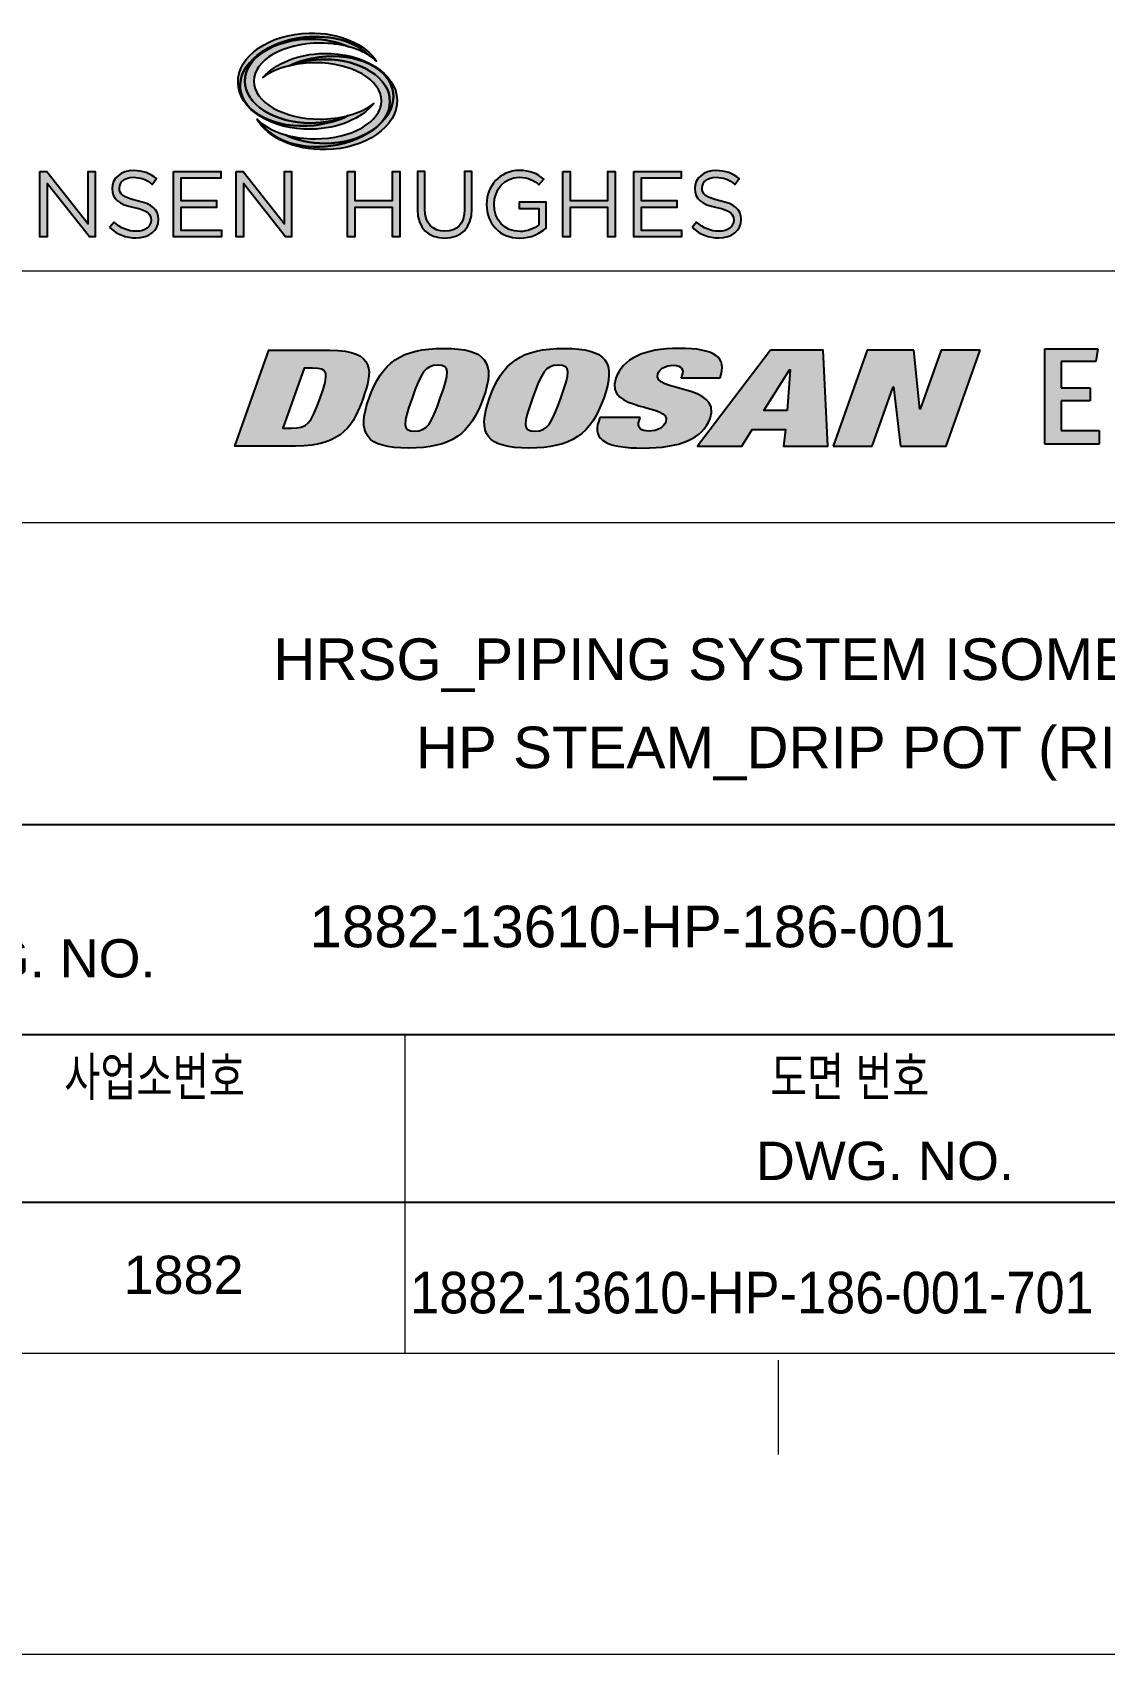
# Model space of a CAD drawing. Header units: inches. Extents: x 1009 to 1850, y 0 to 594.
# Drawn here: x 1697.1 to 1761.5, y 0 to 97.5 of the extents above; entities that cross this region are included whole.
import ezdxf

# ---------------------------------------------------------------- set-up
doc = ezdxf.new("R2010")
doc.units = ezdxf.units.IN
doc.header["$MEASUREMENT"] = 0
for name, color, linetype in [('BG 0 -1', 7, 'Continuous'), ('BG _U+B808_U+C774_U+C5B4 1', 7, 'Continuous'), ('BG F-ANNO-LOGO', 7, 'Continuous'), ('BG VPORT', 7, 'Continuous'), ('FRAME', 7, 'Continuous')]:
    doc.layers.add(name, color=color, linetype=linetype)
doc.styles.add('Arial', font='arial.ttf')

msp = doc.modelspace()

# ---------------------------------------------------------------- hatches: boundary and pattern name
at = {"layer": 'BG 0 -1', "linetype": 'ByBlock', "true_color": 0x005bac}
h = msp.add_hatch(color=154, dxfattribs=at)
edge = h.paths.add_edge_path()
edge.add_spline(control_points=[(1714.923, 78.38), (1714.923, 78.38), (1711.29, 78.38), (1711.29, 78.38), (1711.29, 78.38), (1709.248, 72.615), (1709.248, 72.615), (1709.248, 72.615), (1712.881, 72.615), (1712.881, 72.615), (1715.774, 72.615), (1716.409, 73.988), (1716.943, 75.498), (1717.478, 77.008), (1717.816, 78.38), (1714.923, 78.38)], knot_values=[0, 0, 0, 0, 1, 1, 1, 2, 2, 2, 3, 3, 3, 4, 4, 4, 5, 5, 5, 5], degree=3, periodic=0)
edge = h.paths.add_edge_path(flags=0)
edge.add_spline(control_points=[(1714.36, 75.498), (1713.808, 73.939), (1713.601, 73.697), (1712.632, 73.697), (1712.632, 73.697), (1712.134, 73.697), (1712.134, 73.697), (1712.134, 73.697), (1713.41, 77.298), (1713.41, 77.298), (1713.41, 77.298), (1713.908, 77.298), (1713.908, 77.298), (1714.876, 77.298), (1714.912, 77.056), (1714.36, 75.498)], knot_values=[0, 0, 0, 0, 1, 1, 1, 2, 2, 2, 3, 3, 3, 4, 4, 4, 5, 5, 5, 5], degree=3, periodic=0)
h = msp.add_hatch(color=154, dxfattribs=at)
edge = h.paths.add_edge_path()
edge.add_spline(control_points=[(1721.796, 78.493), (1719.239, 78.493), (1718.067, 77.653), (1717.303, 75.498), (1716.54, 73.342), (1717.117, 72.502), (1719.674, 72.502), (1722.231, 72.502), (1723.403, 73.342), (1724.166, 75.498), (1724.93, 77.653), (1724.352, 78.493), (1721.796, 78.493)], knot_values=[0, 0, 0, 0, 1, 1, 1, 2, 2, 2, 3, 3, 3, 4, 4, 4, 4], degree=3, periodic=0)
edge = h.paths.add_edge_path(flags=0)
edge.add_spline(control_points=[(1721.583, 75.498), (1721.031, 73.939), (1720.801, 73.52), (1720.034, 73.52), (1719.267, 73.52), (1719.335, 73.939), (1719.887, 75.498), (1720.439, 77.056), (1720.669, 77.476), (1721.435, 77.476), (1722.203, 77.476), (1722.135, 77.056), (1721.583, 75.498)], knot_values=[0, 0, 0, 0, 1, 1, 1, 2, 2, 2, 3, 3, 3, 4, 4, 4, 4], degree=3, periodic=0)
h = msp.add_hatch(color=154, dxfattribs=at)
edge = h.paths.add_edge_path()
edge.add_spline(control_points=[(1729.032, 78.493), (1726.475, 78.493), (1725.303, 77.653), (1724.539, 75.498), (1723.776, 73.342), (1724.353, 72.502), (1726.91, 72.502), (1729.467, 72.502), (1730.639, 73.342), (1731.402, 75.498), (1732.166, 77.653), (1731.588, 78.493), (1729.032, 78.493)], knot_values=[0, 0, 0, 0, 1, 1, 1, 2, 2, 2, 3, 3, 3, 4, 4, 4, 4], degree=3, periodic=0)
edge = h.paths.add_edge_path(flags=0)
edge.add_spline(control_points=[(1728.819, 75.498), (1728.267, 73.939), (1728.037, 73.52), (1727.27, 73.52), (1726.503, 73.52), (1726.571, 73.939), (1727.123, 75.498), (1727.675, 77.056), (1727.905, 77.476), (1728.671, 77.476), (1729.438, 77.476), (1729.37, 77.056), (1728.819, 75.498)], knot_values=[0, 0, 0, 0, 1, 1, 1, 2, 2, 2, 3, 3, 3, 4, 4, 4, 4], degree=3, periodic=0)
h = msp.add_hatch(color=154, dxfattribs=at)
edge = h.paths.add_edge_path()
edge.add_spline(control_points=[(1737.787, 74.279), (1738.533, 76.386), (1734.245, 75.829), (1734.649, 76.967), (1734.74, 77.226), (1735.071, 77.476), (1735.609, 77.476), (1736.094, 77.476), (1736.222, 77.193), (1736.102, 76.854), (1736.102, 76.854), (1736.053, 76.717), (1736.053, 76.717), (1736.053, 76.717), (1738.395, 76.717), (1738.395, 76.717), (1738.832, 77.952), (1738.095, 78.493), (1735.915, 78.493), (1733.803, 78.493), (1732.541, 77.855), (1732.129, 76.693), (1731.406, 74.65), (1735.535, 75.215), (1735.132, 74.077), (1735.02, 73.762), (1734.638, 73.52), (1734.127, 73.52), (1733.643, 73.52), (1733.369, 73.697), (1733.544, 74.19), (1733.544, 74.19), (1733.592, 74.327), (1733.592, 74.327), (1733.592, 74.327), (1731.17, 74.327), (1731.17, 74.327), (1731.17, 74.327), (1731.099, 74.125), (1731.099, 74.125), (1730.675, 72.93), (1731.681, 72.502), (1733.753, 72.502), (1735.96, 72.502), (1737.352, 73.051), (1737.787, 74.279)], knot_values=[0, 0, 0, 0, 1, 1, 1, 2, 2, 2, 3, 3, 3, 4, 4, 4, 5, 5, 5, 6, 6, 6, 7, 7, 7, 8, 8, 8, 9, 9, 9, 10, 10, 10, 11, 11, 11, 12, 12, 12, 13, 13, 13, 14, 14, 14, 15, 15, 15, 15], degree=3, periodic=0)
h = msp.add_hatch(color=154, dxfattribs=at)
h.paths.add_polyline_path([(1741.425, 78.38), (1737.042, 72.615), (1739.706, 72.615), (1740.319, 73.625), (1742.311, 73.625), (1742.209, 72.615), (1744.873, 72.615), (1744.574, 78.38)])
h.paths.add_polyline_path([(1742.415, 74.755), (1741.016, 74.755), (1742.568, 77.201), (1742.595, 77.201)], flags=0)
for points in [[(1751.665, 78.38), (1750.407, 74.828), (1750.38, 74.828), (1750.024, 78.38), (1747.225, 78.38), (1745.182, 72.615), (1747.524, 72.615), (1748.785, 76.176), (1748.812, 76.176), (1749.22, 72.615), (1751.965, 72.615), (1754.007, 78.38)], [(1757.906, 72.738), (1757.906, 78.471), (1761.088, 78.471), (1760.964, 77.692), (1758.876, 77.692), (1758.876, 76.126), (1760.624, 76.126), (1760.624, 75.339), (1758.876, 75.339), (1758.876, 73.55), (1761.171, 73.55), (1761.171, 72.738)]]:
    msp.add_hatch(color=154, dxfattribs=at).paths.add_polyline_path(points)
at = {"layer": 'BG F-ANNO-LOGO', "linetype": 'ByBlock'}
h = msp.add_hatch(color=30, dxfattribs=at)
edge = h.paths.add_edge_path()
edge.add_spline(control_points=[(1713.987, 91.891), (1711.699, 91.65), (1709.72, 92.639), (1709.565, 94.101), (1709.411, 95.562), (1711.141, 96.943), (1713.429, 97.184), (1715.067, 97.356), (1716.548, 96.898), (1717.312, 96.087), (1717.479, 95.982), (1717.629, 95.868), (1717.759, 95.747), (1717.082, 96.776), (1715.519, 97.475), (1713.715, 97.437), (1711.317, 97.385), (1709.401, 96.05), (1709.435, 94.453), (1709.469, 92.857), (1711.441, 91.604), (1713.839, 91.655), (1715.46, 91.69), (1716.861, 92.312), (1717.588, 93.205), (1717.193, 92.895), (1716.665, 92.644), (1716.052, 92.479), (1715.46, 92.181), (1714.755, 91.972), (1713.987, 91.891)], knot_values=[0, 0, 0, 0, 1, 1, 1, 2, 2, 2, 3, 3, 3, 4, 4, 4, 5, 5, 5, 6, 6, 6, 7, 7, 7, 8, 8, 8, 9, 9, 9, 10, 10, 10, 10], degree=3, periodic=0)
h = msp.add_hatch(color=30, dxfattribs=at)
edge = h.paths.add_edge_path()
edge.add_spline(control_points=[(1713.429, 97.184), (1711.141, 96.943), (1709.411, 95.562), (1709.565, 94.101), (1709.72, 92.639), (1711.699, 91.65), (1713.987, 91.891), (1714.755, 91.972), (1715.46, 92.181), (1716.052, 92.479), (1716.042, 92.477), (1716.032, 92.474), (1716.022, 92.471), (1715.388, 92.195), (1714.622, 92.033), (1713.797, 92.033), (1711.615, 92.033), (1709.847, 93.162), (1709.847, 94.554), (1709.847, 95.946), (1711.615, 97.075), (1713.797, 97.075), (1714.647, 97.075), (1715.435, 96.904), (1716.08, 96.612), (1716.549, 96.483), (1716.967, 96.304), (1717.312, 96.087), (1716.548, 96.898), (1715.067, 97.356), (1713.429, 97.184)], knot_values=[0, 0, 0, 0, 1, 1, 1, 2, 2, 2, 3, 3, 3, 4, 4, 4, 5, 5, 5, 6, 6, 6, 7, 7, 7, 8, 8, 8, 9, 9, 9, 10, 10, 10, 10], degree=3, periodic=0)
h = msp.add_hatch(color=1, dxfattribs=at)
edge = h.paths.add_edge_path()
edge.add_spline(control_points=[(1710.38, 94.549), (1710.38, 95.811), (1712.165, 96.834), (1714.365, 96.834), (1714.979, 96.834), (1715.56, 96.754), (1716.08, 96.612), (1715.435, 96.904), (1714.647, 97.075), (1713.797, 97.075), (1711.615, 97.075), (1709.847, 95.946), (1709.847, 94.554), (1709.847, 93.162), (1711.615, 92.033), (1713.797, 92.033), (1714.622, 92.033), (1715.388, 92.195), (1716.022, 92.471), (1715.518, 92.339), (1714.957, 92.265), (1714.365, 92.265), (1712.165, 92.265), (1710.38, 93.287), (1710.38, 94.549)], knot_values=[0, 0, 0, 0, 1, 1, 1, 2, 2, 2, 3, 3, 3, 4, 4, 4, 5, 5, 5, 6, 6, 6, 7, 7, 7, 8, 8, 8, 8], degree=3, periodic=0)
h = msp.add_hatch(color=30, dxfattribs=at)
edge = h.paths.add_edge_path()
edge.add_spline(control_points=[(1718.984, 93.416), (1718.95, 95.013), (1716.978, 96.265), (1714.58, 96.214), (1713.028, 96.181), (1711.678, 95.609), (1710.927, 94.777), (1711.345, 95.081), (1711.894, 95.323), (1712.526, 95.475), (1713.05, 95.722), (1713.652, 95.902), (1714.303, 95.987), (1716.568, 96.286), (1718.561, 95.335), (1718.755, 93.863), (1718.949, 92.391), (1717.27, 90.957), (1715.005, 90.659), (1713.157, 90.415), (1711.489, 91.004), (1710.833, 92.029), (1710.739, 92.104), (1710.652, 92.182), (1710.574, 92.263), (1711.198, 91.158), (1712.819, 90.392), (1714.704, 90.432), (1717.102, 90.484), (1719.018, 91.82), (1718.984, 93.416)], knot_values=[0, 0, 0, 0, 1, 1, 1, 2, 2, 2, 3, 3, 3, 4, 4, 4, 5, 5, 5, 6, 6, 6, 7, 7, 7, 8, 8, 8, 9, 9, 9, 10, 10, 10, 10], degree=3, periodic=0)
h = msp.add_hatch(color=30, dxfattribs=at)
edge = h.paths.add_edge_path()
edge.add_spline(control_points=[(1715.005, 90.659), (1717.27, 90.957), (1718.949, 92.391), (1718.755, 93.863), (1718.561, 95.335), (1716.568, 96.286), (1714.303, 95.987), (1713.652, 95.902), (1713.05, 95.722), (1712.526, 95.475), (1712.57, 95.485), (1712.615, 95.495), (1712.66, 95.505), (1713.244, 95.729), (1713.925, 95.858), (1714.652, 95.858), (1716.812, 95.858), (1718.562, 94.726), (1718.562, 93.331), (1718.562, 91.936), (1716.812, 90.805), (1714.652, 90.805), (1713.761, 90.805), (1712.939, 90.998), (1712.281, 91.323), (1711.705, 91.488), (1711.208, 91.732), (1710.833, 92.029), (1711.489, 91.004), (1713.157, 90.415), (1715.005, 90.659)], knot_values=[0, 0, 0, 0, 1, 1, 1, 2, 2, 2, 3, 3, 3, 4, 4, 4, 5, 5, 5, 6, 6, 6, 7, 7, 7, 8, 8, 8, 9, 9, 9, 10, 10, 10, 10], degree=3, periodic=0)
h = msp.add_hatch(color=1, dxfattribs=at)
edge = h.paths.add_edge_path()
edge.add_spline(control_points=[(1718.562, 93.331), (1718.562, 94.726), (1716.812, 95.858), (1714.652, 95.858), (1713.925, 95.858), (1713.244, 95.729), (1712.66, 95.505), (1713.097, 95.599), (1713.57, 95.651), (1714.064, 95.651), (1716.264, 95.651), (1718.049, 94.628), (1718.049, 93.367), (1718.049, 92.105), (1716.264, 91.082), (1714.064, 91.082), (1713.423, 91.082), (1712.818, 91.169), (1712.281, 91.323), (1712.939, 90.998), (1713.761, 90.805), (1714.652, 90.805), (1716.812, 90.805), (1718.562, 91.936), (1718.562, 93.331)], knot_values=[0, 0, 0, 0, 1, 1, 1, 2, 2, 2, 3, 3, 3, 4, 4, 4, 5, 5, 5, 6, 6, 6, 7, 7, 7, 8, 8, 8, 8], degree=3, periodic=0)
for points in [[(1697.531, 89.116), (1697.947, 89.116), (1700.424, 85.965), (1700.424, 89.116), (1700.856, 89.116), (1700.856, 85.184), (1700.502, 85.184), (1697.963, 88.408), (1697.963, 85.184), (1697.531, 85.184)], [(1705.561, 89.116), (1708.403, 89.116), (1708.403, 88.711), (1706.005, 88.711), (1706.005, 87.369), (1708.15, 87.369), (1708.15, 86.964), (1706.005, 86.964), (1706.005, 85.588), (1708.431, 85.588), (1708.431, 85.184), (1705.561, 85.184)], [(1709.323, 89.116), (1709.739, 89.116), (1712.216, 85.965), (1712.216, 89.116), (1712.648, 89.116), (1712.648, 85.184), (1712.294, 85.184), (1709.756, 88.408), (1709.756, 85.184), (1709.323, 85.184)], [(1716.005, 89.116), (1716.449, 89.116), (1716.449, 87.369), (1718.718, 87.369), (1718.718, 89.116), (1719.162, 89.116), (1719.162, 85.184), (1718.718, 85.184), (1718.718, 86.953), (1716.449, 86.953), (1716.449, 85.184), (1716.005, 85.184)], [(1728.938, 89.116), (1729.381, 89.116), (1729.381, 87.369), (1731.65, 87.369), (1731.65, 89.116), (1732.094, 89.116), (1732.094, 85.184), (1731.65, 85.184), (1731.65, 86.953), (1729.381, 86.953), (1729.381, 85.184), (1728.938, 85.184)], [(1733.205, 89.116), (1736.047, 89.116), (1736.047, 88.711), (1733.649, 88.711), (1733.649, 87.369), (1735.794, 87.369), (1735.794, 86.964), (1733.649, 86.964), (1733.649, 85.588), (1736.075, 85.588), (1736.075, 85.184), (1733.205, 85.184)]]:
    msp.add_hatch(color=154, dxfattribs=at).paths.add_polyline_path(points)
h = msp.add_hatch(color=154, dxfattribs=at)
edge = h.paths.add_edge_path()
edge.add_spline(control_points=[(1701.709, 85.757), (1701.709, 85.757), (1701.984, 86.083), (1701.984, 86.083), (1702.394, 85.712), (1702.787, 85.527), (1703.332, 85.527), (1703.86, 85.527), (1704.208, 85.807), (1704.208, 86.195), (1704.208, 86.195), (1704.208, 86.206), (1704.208, 86.206), (1704.208, 86.571), (1704.012, 86.779), (1703.186, 86.953), (1702.282, 87.15), (1701.866, 87.442), (1701.866, 88.088), (1701.866, 88.088), (1701.866, 88.099), (1701.866, 88.099), (1701.866, 88.717), (1702.411, 89.172), (1703.158, 89.172), (1703.731, 89.172), (1704.141, 89.009), (1704.54, 88.689), (1704.54, 88.689), (1704.281, 88.346), (1704.281, 88.346), (1703.916, 88.644), (1703.551, 88.773), (1703.147, 88.773), (1702.635, 88.773), (1702.31, 88.492), (1702.31, 88.138), (1702.31, 88.138), (1702.31, 88.127), (1702.31, 88.127), (1702.31, 87.756), (1702.512, 87.549), (1703.377, 87.363), (1704.253, 87.172), (1704.658, 86.852), (1704.658, 86.251), (1704.658, 86.251), (1704.658, 86.24), (1704.658, 86.24), (1704.658, 85.566), (1704.096, 85.128), (1703.315, 85.128), (1702.692, 85.128), (1702.181, 85.335), (1701.709, 85.757)], knot_values=[0, 0, 0, 0, 1, 1, 1, 2, 2, 2, 3, 3, 3, 4, 4, 4, 5, 5, 5, 6, 6, 6, 7, 7, 7, 8, 8, 8, 9, 9, 9, 10, 10, 10, 11, 11, 11, 12, 12, 12, 13, 13, 13, 14, 14, 14, 15, 15, 15, 16, 16, 16, 17, 17, 17, 18, 18, 18, 18], degree=3, periodic=0)
h = msp.add_hatch(color=154, dxfattribs=at)
edge = h.paths.add_edge_path()
edge.add_spline(control_points=[(1720.211, 86.83), (1720.211, 86.83), (1720.211, 89.116), (1720.211, 89.116), (1720.211, 89.116), (1720.655, 89.116), (1720.655, 89.116), (1720.655, 89.116), (1720.655, 86.858), (1720.655, 86.858), (1720.655, 86.01), (1721.11, 85.532), (1721.857, 85.532), (1722.581, 85.532), (1723.042, 85.97), (1723.042, 86.83), (1723.042, 86.83), (1723.042, 89.116), (1723.042, 89.116), (1723.042, 89.116), (1723.486, 89.116), (1723.486, 89.116), (1723.486, 89.116), (1723.486, 86.863), (1723.486, 86.863), (1723.486, 85.718), (1722.829, 85.122), (1721.845, 85.122), (1720.874, 85.122), (1720.211, 85.718), (1720.211, 86.83)], knot_values=[0, 0, 0, 0, 1, 1, 1, 2, 2, 2, 3, 3, 3, 4, 4, 4, 5, 5, 5, 6, 6, 6, 7, 7, 7, 8, 8, 8, 9, 9, 9, 10, 10, 10, 10], degree=3, periodic=0)
h = msp.add_hatch(color=154, dxfattribs=at)
edge = h.paths.add_edge_path()
edge.add_spline(control_points=[(1724.361, 87.139), (1724.361, 87.139), (1724.361, 87.15), (1724.361, 87.15), (1724.361, 88.228), (1725.153, 89.183), (1726.332, 89.183), (1726.995, 89.183), (1727.405, 88.992), (1727.798, 88.661), (1727.798, 88.661), (1727.512, 88.324), (1727.512, 88.324), (1727.208, 88.588), (1726.871, 88.773), (1726.315, 88.773), (1725.445, 88.773), (1724.821, 88.037), (1724.821, 87.161), (1724.821, 87.161), (1724.821, 87.15), (1724.821, 87.15), (1724.821, 86.212), (1725.422, 85.515), (1726.377, 85.515), (1726.826, 85.515), (1727.242, 85.689), (1727.512, 85.909), (1727.512, 85.909), (1727.512, 86.886), (1727.512, 86.886), (1727.512, 86.886), (1726.315, 86.886), (1726.315, 86.886), (1726.315, 86.886), (1726.315, 87.285), (1726.315, 87.285), (1726.315, 87.285), (1727.938, 87.285), (1727.938, 87.285), (1727.938, 87.285), (1727.938, 85.718), (1727.938, 85.718), (1727.573, 85.392), (1727.023, 85.117), (1726.36, 85.117), (1725.125, 85.117), (1724.361, 86.015), (1724.361, 87.139)], knot_values=[0, 0, 0, 0, 1, 1, 1, 2, 2, 2, 3, 3, 3, 4, 4, 4, 5, 5, 5, 6, 6, 6, 7, 7, 7, 8, 8, 8, 9, 9, 9, 10, 10, 10, 11, 11, 11, 12, 12, 12, 13, 13, 13, 14, 14, 14, 15, 15, 15, 16, 16, 16, 16], degree=3, periodic=0)
h = msp.add_hatch(color=154, dxfattribs=at)
edge = h.paths.add_edge_path()
edge.add_spline(control_points=[(1736.709, 85.757), (1736.709, 85.757), (1736.984, 86.083), (1736.984, 86.083), (1737.394, 85.712), (1737.787, 85.527), (1738.332, 85.527), (1738.86, 85.527), (1739.208, 85.807), (1739.208, 86.195), (1739.208, 86.195), (1739.208, 86.206), (1739.208, 86.206), (1739.208, 86.571), (1739.012, 86.779), (1738.186, 86.953), (1737.282, 87.15), (1736.866, 87.442), (1736.866, 88.088), (1736.866, 88.088), (1736.866, 88.099), (1736.866, 88.099), (1736.866, 88.717), (1737.411, 89.172), (1738.158, 89.172), (1738.731, 89.172), (1739.141, 89.009), (1739.54, 88.689), (1739.54, 88.689), (1739.281, 88.346), (1739.281, 88.346), (1738.916, 88.644), (1738.551, 88.773), (1738.147, 88.773), (1737.636, 88.773), (1737.31, 88.492), (1737.31, 88.138), (1737.31, 88.138), (1737.31, 88.127), (1737.31, 88.127), (1737.31, 87.756), (1737.512, 87.549), (1738.377, 87.363), (1739.253, 87.172), (1739.658, 86.852), (1739.658, 86.251), (1739.658, 86.251), (1739.658, 86.24), (1739.658, 86.24), (1739.658, 85.566), (1739.096, 85.128), (1738.315, 85.128), (1737.692, 85.128), (1737.181, 85.335), (1736.709, 85.757)], knot_values=[0, 0, 0, 0, 1, 1, 1, 2, 2, 2, 3, 3, 3, 4, 4, 4, 5, 5, 5, 6, 6, 6, 7, 7, 7, 8, 8, 8, 9, 9, 9, 10, 10, 10, 11, 11, 11, 12, 12, 12, 13, 13, 13, 14, 14, 14, 15, 15, 15, 16, 16, 16, 17, 17, 17, 18, 18, 18, 18], degree=3, periodic=0)

# ---------------------------------------------------------------- linework, layer by layer
at = {"layer": 'BG 0 -1', "color": 7, "linetype": 'Continuous', "lineweight": 9}
for p, q in [((1676.085, 83.143), (1825.353, 83.143)), ((1676.085, 68.031), (1825.353, 68.031)), ((1719.454, 37.27), (1719.454, 18.107)), ((1034.533, 18.107), (1825.353, 18.107)), ((1741.872, 17.683), (1741.872, 12.024)), ((1850.421, 0), (1009.421, 0))]:
    msp.add_line(p, q, dxfattribs=at)
at = {"layer": 'BG 0 -1', "color": 7, "linetype": 'Continuous', "lineweight": 0}
for points in [[(1741.425, 78.38), (1737.042, 72.615), (1739.706, 72.615), (1740.319, 73.625), (1742.311, 73.625), (1742.209, 72.615), (1744.873, 72.615), (1744.574, 78.38)], [(1751.665, 78.38), (1750.407, 74.828), (1750.38, 74.828), (1750.024, 78.38), (1747.225, 78.38), (1745.182, 72.615), (1747.524, 72.615), (1748.785, 76.176), (1748.812, 76.176), (1749.22, 72.615), (1751.965, 72.615), (1754.007, 78.38)], [(1757.906, 72.738), (1757.906, 78.471), (1761.088, 78.471), (1760.964, 77.692), (1758.876, 77.692), (1758.876, 76.126), (1760.624, 76.126), (1760.624, 75.339), (1758.876, 75.339), (1758.876, 73.55), (1761.171, 73.55), (1761.171, 72.738)], [(1742.415, 74.755), (1741.016, 74.755), (1742.568, 77.201), (1742.595, 77.201)]]:
    msp.add_lwpolyline(points, close=True, dxfattribs=at)
for points, knots in [([(1714.923, 78.38), (1714.923, 78.38), (1711.29, 78.38), (1711.29, 78.38), (1711.29, 78.38), (1709.248, 72.615), (1709.248, 72.615), (1709.248, 72.615), (1712.881, 72.615), (1712.881, 72.615), (1715.774, 72.615), (1716.409, 73.988), (1716.943, 75.498), (1717.478, 77.008), (1717.816, 78.38), (1714.923, 78.38)], [0, 0, 0, 0, 1, 1, 1, 2, 2, 2, 3, 3, 3, 4, 4, 4, 5, 5, 5, 5]), ([(1721.796, 78.493), (1719.239, 78.493), (1718.067, 77.653), (1717.303, 75.498), (1716.54, 73.342), (1717.117, 72.502), (1719.674, 72.502), (1722.231, 72.502), (1723.403, 73.342), (1724.166, 75.498), (1724.93, 77.653), (1724.352, 78.493), (1721.796, 78.493)], [0, 0, 0, 0, 1, 1, 1, 2, 2, 2, 3, 3, 3, 4, 4, 4, 4]), ([(1729.032, 78.493), (1726.475, 78.493), (1725.303, 77.653), (1724.539, 75.498), (1723.776, 73.342), (1724.353, 72.502), (1726.91, 72.502), (1729.467, 72.502), (1730.639, 73.342), (1731.402, 75.498), (1732.166, 77.653), (1731.588, 78.493), (1729.032, 78.493)], [0, 0, 0, 0, 1, 1, 1, 2, 2, 2, 3, 3, 3, 4, 4, 4, 4]), ([(1737.787, 74.279), (1738.533, 76.386), (1734.245, 75.829), (1734.649, 76.967), (1734.74, 77.226), (1735.071, 77.476), (1735.609, 77.476), (1736.094, 77.476), (1736.222, 77.193), (1736.102, 76.854), (1736.102, 76.854), (1736.053, 76.717), (1736.053, 76.717), (1736.053, 76.717), (1738.395, 76.717), (1738.395, 76.717), (1738.832, 77.952), (1738.095, 78.493), (1735.915, 78.493), (1733.803, 78.493), (1732.541, 77.855), (1732.129, 76.693), (1731.406, 74.65), (1735.535, 75.215), (1735.132, 74.077), (1735.02, 73.762), (1734.638, 73.52), (1734.127, 73.52), (1733.643, 73.52), (1733.369, 73.697), (1733.544, 74.19), (1733.544, 74.19), (1733.592, 74.327), (1733.592, 74.327), (1733.592, 74.327), (1731.17, 74.327), (1731.17, 74.327), (1731.17, 74.327), (1731.099, 74.125), (1731.099, 74.125), (1730.675, 72.93), (1731.681, 72.502), (1733.753, 72.502), (1735.96, 72.502), (1737.352, 73.051), (1737.787, 74.279)], [0, 0, 0, 0, 1, 1, 1, 2, 2, 2, 3, 3, 3, 4, 4, 4, 5, 5, 5, 6, 6, 6, 7, 7, 7, 8, 8, 8, 9, 9, 9, 10, 10, 10, 11, 11, 11, 12, 12, 12, 13, 13, 13, 14, 14, 14, 15, 15, 15, 15]), ([(1714.36, 75.498), (1713.808, 73.939), (1713.601, 73.697), (1712.632, 73.697), (1712.632, 73.697), (1712.134, 73.697), (1712.134, 73.697), (1712.134, 73.697), (1713.41, 77.298), (1713.41, 77.298), (1713.41, 77.298), (1713.908, 77.298), (1713.908, 77.298), (1714.876, 77.298), (1714.912, 77.056), (1714.36, 75.498)], [0, 0, 0, 0, 1, 1, 1, 2, 2, 2, 3, 3, 3, 4, 4, 4, 5, 5, 5, 5]), ([(1721.583, 75.498), (1721.031, 73.939), (1720.801, 73.52), (1720.034, 73.52), (1719.267, 73.52), (1719.335, 73.939), (1719.887, 75.498), (1720.439, 77.056), (1720.669, 77.476), (1721.435, 77.476), (1722.203, 77.476), (1722.135, 77.056), (1721.583, 75.498)], [0, 0, 0, 0, 1, 1, 1, 2, 2, 2, 3, 3, 3, 4, 4, 4, 4]), ([(1728.819, 75.498), (1728.267, 73.939), (1728.037, 73.52), (1727.27, 73.52), (1726.503, 73.52), (1726.571, 73.939), (1727.123, 75.498), (1727.675, 77.056), (1727.905, 77.476), (1728.671, 77.476), (1729.438, 77.476), (1729.37, 77.056), (1728.819, 75.498)], [0, 0, 0, 0, 1, 1, 1, 2, 2, 2, 3, 3, 3, 4, 4, 4, 4])]:
    msp.add_open_spline(points, degree=3, knots=knots, dxfattribs=at)
at = {"layer": 'BG _U+B808_U+C774_U+C5B4 1', "color": 7, "linetype": 'Continuous', "lineweight": 25}
for p, q in [((1747.225, 78.38), (1745.182, 72.615)), ((1750.024, 78.38), (1747.225, 78.38)), ((1750.38, 74.828), (1750.024, 78.38)), ((1751.665, 78.38), (1750.407, 74.828)), ((1754.007, 78.38), (1751.665, 78.38)), ((1751.965, 72.615), (1754.007, 78.38)), ((1757.906, 72.738), (1757.906, 78.471)), ((1757.906, 78.471), (1761.088, 78.471)), ((1761.088, 78.471), (1760.964, 77.692)), ((1760.964, 77.692), (1758.876, 77.692)), ((1758.876, 77.692), (1758.876, 76.126)), ((1736.102, 76.854), (1736.053, 76.717)), ((1736.053, 76.717), (1738.395, 76.717)), ((1747.524, 72.615), (1748.785, 76.176)), ((1748.785, 76.176), (1748.812, 76.176)), ((1748.812, 76.176), (1749.22, 72.615)), ((1758.876, 76.126), (1760.624, 76.126)), ((1760.624, 76.126), (1760.624, 75.339)), ((1760.624, 75.339), (1758.876, 75.339)), ((1758.876, 75.339), (1758.876, 73.55)), ((1731.17, 74.327), (1731.099, 74.125)), ((1733.592, 74.327), (1731.17, 74.327)), ((1733.544, 74.19), (1733.592, 74.327)), ((1750.407, 74.828), (1750.38, 74.828)), ((1758.876, 73.55), (1761.171, 73.55)), ((1761.171, 73.55), (1761.171, 72.738)), ((1745.182, 72.615), (1747.524, 72.615)), ((1749.22, 72.615), (1751.965, 72.615)), ((1761.171, 72.738), (1757.906, 72.738))]:
    msp.add_line(p, q, dxfattribs=at)
for points in [[(1741.425, 78.38), (1737.042, 72.615), (1739.706, 72.615), (1740.319, 73.625), (1742.311, 73.625), (1742.209, 72.615), (1744.873, 72.615), (1744.574, 78.38)], [(1742.415, 74.755), (1741.016, 74.755), (1742.568, 77.201), (1742.595, 77.201)]]:
    msp.add_lwpolyline(points, close=True, dxfattribs=at)
for points, knots in [([(1714.923, 78.38), (1714.923, 78.38), (1711.29, 78.38), (1711.29, 78.38), (1711.29, 78.38), (1709.248, 72.615), (1709.248, 72.615), (1709.248, 72.615), (1712.881, 72.615), (1712.881, 72.615), (1715.774, 72.615), (1716.409, 73.988), (1716.943, 75.498), (1717.478, 77.008), (1717.816, 78.38), (1714.923, 78.38)], [0, 0, 0, 0, 1, 1, 1, 2, 2, 2, 3, 3, 3, 4, 4, 4, 5, 5, 5, 5]), ([(1721.796, 78.493), (1719.239, 78.493), (1718.067, 77.653), (1717.303, 75.498), (1716.54, 73.342), (1717.117, 72.502), (1719.674, 72.502), (1722.231, 72.502), (1723.403, 73.342), (1724.166, 75.498), (1724.93, 77.653), (1724.352, 78.493), (1721.796, 78.493)], [0, 0, 0, 0, 1, 1, 1, 2, 2, 2, 3, 3, 3, 4, 4, 4, 4]), ([(1729.032, 78.493), (1726.475, 78.493), (1725.303, 77.653), (1724.539, 75.498), (1723.776, 73.342), (1724.353, 72.502), (1726.91, 72.502), (1729.467, 72.502), (1730.639, 73.342), (1731.402, 75.498), (1732.166, 77.653), (1731.588, 78.493), (1729.032, 78.493)], [0, 0, 0, 0, 1, 1, 1, 2, 2, 2, 3, 3, 3, 4, 4, 4, 4]), ([(1738.395, 76.717), (1738.832, 77.952), (1738.095, 78.493), (1735.915, 78.493), (1733.803, 78.493), (1732.541, 77.855), (1732.129, 76.693)], [5, 5, 5, 5, 6, 6, 6, 7, 7, 7, 7]), ([(1714.36, 75.498), (1713.808, 73.939), (1713.601, 73.697), (1712.632, 73.697), (1712.632, 73.697), (1712.134, 73.697), (1712.134, 73.697), (1712.134, 73.697), (1713.41, 77.298), (1713.41, 77.298), (1713.41, 77.298), (1713.908, 77.298), (1713.908, 77.298), (1714.876, 77.298), (1714.912, 77.056), (1714.36, 75.498)], [0, 0, 0, 0, 1, 1, 1, 2, 2, 2, 3, 3, 3, 4, 4, 4, 5, 5, 5, 5]), ([(1721.583, 75.498), (1721.031, 73.939), (1720.801, 73.52), (1720.034, 73.52), (1719.267, 73.52), (1719.335, 73.939), (1719.887, 75.498), (1720.439, 77.056), (1720.669, 77.476), (1721.435, 77.476), (1722.203, 77.476), (1722.135, 77.056), (1721.583, 75.498)], [0, 0, 0, 0, 1, 1, 1, 2, 2, 2, 3, 3, 3, 4, 4, 4, 4]), ([(1728.819, 75.498), (1728.267, 73.939), (1728.037, 73.52), (1727.27, 73.52), (1726.503, 73.52), (1726.571, 73.939), (1727.123, 75.498), (1727.675, 77.056), (1727.905, 77.476), (1728.671, 77.476), (1729.438, 77.476), (1729.37, 77.056), (1728.819, 75.498)], [0, 0, 0, 0, 1, 1, 1, 2, 2, 2, 3, 3, 3, 4, 4, 4, 4]), ([(1734.649, 76.967), (1734.74, 77.226), (1735.071, 77.476), (1735.609, 77.476), (1736.094, 77.476), (1736.222, 77.193), (1736.102, 76.854)], [1, 1, 1, 1, 2, 2, 2, 3, 3, 3, 3]), ([(1731.099, 74.125), (1730.675, 72.93), (1731.681, 72.502), (1733.753, 72.502), (1735.96, 72.502), (1737.352, 73.051), (1737.787, 74.279)], [13, 13, 13, 13, 14, 14, 14, 15, 15, 15, 15]), ([(1735.132, 74.077), (1735.02, 73.762), (1734.638, 73.52), (1734.127, 73.52), (1733.643, 73.52), (1733.369, 73.697), (1733.544, 74.19)], [8, 8, 8, 8, 9, 9, 9, 10, 10, 10, 10])]:
    msp.add_open_spline(points, degree=3, knots=knots, dxfattribs=at)
for points in [[(1732.129, 76.693), (1731.406, 74.65), (1735.535, 75.215), (1735.132, 74.077)], [(1737.787, 74.279), (1738.533, 76.386), (1734.245, 75.829), (1734.649, 76.967)]]:
    msp.add_open_spline(points, degree=3, dxfattribs=at)
at = {"layer": 'BG F-ANNO-LOGO', "color": 154, "linetype": 'Continuous', "lineweight": 25}
for points in [[(1697.531, 89.116), (1697.947, 89.116), (1700.424, 85.965), (1700.424, 89.116), (1700.856, 89.116), (1700.856, 85.184), (1700.502, 85.184), (1697.963, 88.408), (1697.963, 85.184), (1697.531, 85.184)], [(1705.561, 89.116), (1708.403, 89.116), (1708.403, 88.711), (1706.005, 88.711), (1706.005, 87.369), (1708.15, 87.369), (1708.15, 86.964), (1706.005, 86.964), (1706.005, 85.588), (1708.431, 85.588), (1708.431, 85.184), (1705.561, 85.184)], [(1709.323, 89.116), (1709.739, 89.116), (1712.216, 85.965), (1712.216, 89.116), (1712.648, 89.116), (1712.648, 85.184), (1712.294, 85.184), (1709.756, 88.408), (1709.756, 85.184), (1709.323, 85.184)], [(1716.005, 89.116), (1716.449, 89.116), (1716.449, 87.369), (1718.718, 87.369), (1718.718, 89.116), (1719.162, 89.116), (1719.162, 85.184), (1718.718, 85.184), (1718.718, 86.953), (1716.449, 86.953), (1716.449, 85.184), (1716.005, 85.184)], [(1728.938, 89.116), (1729.381, 89.116), (1729.381, 87.369), (1731.65, 87.369), (1731.65, 89.116), (1732.094, 89.116), (1732.094, 85.184), (1731.65, 85.184), (1731.65, 86.953), (1729.381, 86.953), (1729.381, 85.184), (1728.938, 85.184)], [(1733.205, 89.116), (1736.047, 89.116), (1736.047, 88.711), (1733.649, 88.711), (1733.649, 87.369), (1735.794, 87.369), (1735.794, 86.964), (1733.649, 86.964), (1733.649, 85.588), (1736.075, 85.588), (1736.075, 85.184), (1733.205, 85.184)]]:
    msp.add_lwpolyline(points, close=True, dxfattribs=at)
at = {"layer": 'BG F-ANNO-LOGO', "color": 7, "linetype": 'Continuous', "lineweight": 0}
for points in [[(1697.531, 89.116), (1697.947, 89.116), (1700.424, 85.965), (1700.424, 89.116), (1700.856, 89.116), (1700.856, 85.184), (1700.502, 85.184), (1697.963, 88.408), (1697.963, 85.184), (1697.531, 85.184)], [(1705.561, 89.116), (1708.403, 89.116), (1708.403, 88.711), (1706.005, 88.711), (1706.005, 87.369), (1708.15, 87.369), (1708.15, 86.964), (1706.005, 86.964), (1706.005, 85.588), (1708.431, 85.588), (1708.431, 85.184), (1705.561, 85.184)], [(1709.323, 89.116), (1709.739, 89.116), (1712.216, 85.965), (1712.216, 89.116), (1712.648, 89.116), (1712.648, 85.184), (1712.294, 85.184), (1709.756, 88.408), (1709.756, 85.184), (1709.323, 85.184)], [(1716.005, 89.116), (1716.449, 89.116), (1716.449, 87.369), (1718.718, 87.369), (1718.718, 89.116), (1719.162, 89.116), (1719.162, 85.184), (1718.718, 85.184), (1718.718, 86.953), (1716.449, 86.953), (1716.449, 85.184), (1716.005, 85.184)], [(1728.938, 89.116), (1729.381, 89.116), (1729.381, 87.369), (1731.65, 87.369), (1731.65, 89.116), (1732.094, 89.116), (1732.094, 85.184), (1731.65, 85.184), (1731.65, 86.953), (1729.381, 86.953), (1729.381, 85.184), (1728.938, 85.184)], [(1733.205, 89.116), (1736.047, 89.116), (1736.047, 88.711), (1733.649, 88.711), (1733.649, 87.369), (1735.794, 87.369), (1735.794, 86.964), (1733.649, 86.964), (1733.649, 85.588), (1736.075, 85.588), (1736.075, 85.184), (1733.205, 85.184)]]:
    msp.add_lwpolyline(points, close=True, dxfattribs=at)
at = {"layer": 'BG F-ANNO-LOGO', "color": 30, "linetype": 'Continuous', "lineweight": 25}
for points in [[(1713.987, 91.891), (1711.699, 91.65), (1709.72, 92.639), (1709.565, 94.101), (1709.411, 95.562), (1711.141, 96.943), (1713.429, 97.184), (1715.067, 97.356), (1716.548, 96.898), (1717.312, 96.087), (1717.479, 95.982), (1717.629, 95.868), (1717.759, 95.747), (1717.082, 96.776), (1715.519, 97.475), (1713.715, 97.437), (1711.317, 97.385), (1709.401, 96.05), (1709.435, 94.453), (1709.469, 92.857), (1711.441, 91.604), (1713.839, 91.655), (1715.46, 91.69), (1716.861, 92.312), (1717.588, 93.205), (1717.193, 92.895), (1716.665, 92.644), (1716.052, 92.479), (1715.46, 92.181), (1714.755, 91.972), (1713.987, 91.891)], [(1713.429, 97.184), (1711.141, 96.943), (1709.411, 95.562), (1709.565, 94.101), (1709.72, 92.639), (1711.699, 91.65), (1713.987, 91.891), (1714.755, 91.972), (1715.46, 92.181), (1716.052, 92.479), (1716.042, 92.477), (1716.032, 92.474), (1716.022, 92.471), (1715.388, 92.195), (1714.622, 92.033), (1713.797, 92.033), (1711.615, 92.033), (1709.847, 93.162), (1709.847, 94.554), (1709.847, 95.946), (1711.615, 97.075), (1713.797, 97.075), (1714.647, 97.075), (1715.435, 96.904), (1716.08, 96.612), (1716.549, 96.483), (1716.967, 96.304), (1717.312, 96.087), (1716.548, 96.898), (1715.067, 97.356), (1713.429, 97.184)], [(1718.984, 93.416), (1718.95, 95.013), (1716.978, 96.265), (1714.58, 96.214), (1713.028, 96.181), (1711.678, 95.609), (1710.927, 94.777), (1711.345, 95.081), (1711.894, 95.323), (1712.526, 95.475), (1713.05, 95.722), (1713.652, 95.902), (1714.303, 95.987), (1716.568, 96.286), (1718.561, 95.335), (1718.755, 93.863), (1718.949, 92.391), (1717.27, 90.957), (1715.005, 90.659), (1713.157, 90.415), (1711.489, 91.004), (1710.833, 92.029), (1710.739, 92.104), (1710.652, 92.182), (1710.574, 92.263), (1711.198, 91.158), (1712.819, 90.392), (1714.704, 90.432), (1717.102, 90.484), (1719.018, 91.82), (1718.984, 93.416)], [(1715.005, 90.659), (1717.27, 90.957), (1718.949, 92.391), (1718.755, 93.863), (1718.561, 95.335), (1716.568, 96.286), (1714.303, 95.987), (1713.652, 95.902), (1713.05, 95.722), (1712.526, 95.475), (1712.57, 95.485), (1712.615, 95.495), (1712.66, 95.505), (1713.244, 95.729), (1713.925, 95.858), (1714.652, 95.858), (1716.812, 95.858), (1718.562, 94.726), (1718.562, 93.331), (1718.562, 91.936), (1716.812, 90.805), (1714.652, 90.805), (1713.761, 90.805), (1712.939, 90.998), (1712.281, 91.323), (1711.705, 91.488), (1711.208, 91.732), (1710.833, 92.029), (1711.489, 91.004), (1713.157, 90.415), (1715.005, 90.659)]]:
    msp.add_open_spline(points, degree=3, knots=[0, 0, 0, 0, 1, 1, 1, 2, 2, 2, 3, 3, 3, 4, 4, 4, 5, 5, 5, 6, 6, 6, 7, 7, 7, 8, 8, 8, 9, 9, 9, 10, 10, 10, 10], dxfattribs=at)
at = {"layer": 'BG F-ANNO-LOGO', "color": 7, "linetype": 'Continuous', "lineweight": 0}
for points, knots in [([(1713.987, 91.891), (1711.699, 91.65), (1709.72, 92.639), (1709.565, 94.101), (1709.411, 95.562), (1711.141, 96.943), (1713.429, 97.184), (1715.067, 97.356), (1716.548, 96.898), (1717.312, 96.087), (1717.479, 95.982), (1717.629, 95.868), (1717.759, 95.747), (1717.082, 96.776), (1715.519, 97.475), (1713.715, 97.437), (1711.317, 97.385), (1709.401, 96.05), (1709.435, 94.453), (1709.469, 92.857), (1711.441, 91.604), (1713.839, 91.655), (1715.46, 91.69), (1716.861, 92.312), (1717.588, 93.205), (1717.193, 92.895), (1716.665, 92.644), (1716.052, 92.479), (1715.46, 92.181), (1714.755, 91.972), (1713.987, 91.891)], [0, 0, 0, 0, 1, 1, 1, 2, 2, 2, 3, 3, 3, 4, 4, 4, 5, 5, 5, 6, 6, 6, 7, 7, 7, 8, 8, 8, 9, 9, 9, 10, 10, 10, 10]), ([(1713.429, 97.184), (1711.141, 96.943), (1709.411, 95.562), (1709.565, 94.101), (1709.72, 92.639), (1711.699, 91.65), (1713.987, 91.891), (1714.755, 91.972), (1715.46, 92.181), (1716.052, 92.479), (1716.042, 92.477), (1716.032, 92.474), (1716.022, 92.471), (1715.388, 92.195), (1714.622, 92.033), (1713.797, 92.033), (1711.615, 92.033), (1709.847, 93.162), (1709.847, 94.554), (1709.847, 95.946), (1711.615, 97.075), (1713.797, 97.075), (1714.647, 97.075), (1715.435, 96.904), (1716.08, 96.612), (1716.549, 96.483), (1716.967, 96.304), (1717.312, 96.087), (1716.548, 96.898), (1715.067, 97.356), (1713.429, 97.184)], [0, 0, 0, 0, 1, 1, 1, 2, 2, 2, 3, 3, 3, 4, 4, 4, 5, 5, 5, 6, 6, 6, 7, 7, 7, 8, 8, 8, 9, 9, 9, 10, 10, 10, 10]), ([(1710.38, 94.549), (1710.38, 95.811), (1712.165, 96.834), (1714.365, 96.834), (1714.979, 96.834), (1715.56, 96.754), (1716.08, 96.612), (1715.435, 96.904), (1714.647, 97.075), (1713.797, 97.075), (1711.615, 97.075), (1709.847, 95.946), (1709.847, 94.554), (1709.847, 93.162), (1711.615, 92.033), (1713.797, 92.033), (1714.622, 92.033), (1715.388, 92.195), (1716.022, 92.471), (1715.518, 92.339), (1714.957, 92.265), (1714.365, 92.265), (1712.165, 92.265), (1710.38, 93.287), (1710.38, 94.549)], [0, 0, 0, 0, 1, 1, 1, 2, 2, 2, 3, 3, 3, 4, 4, 4, 5, 5, 5, 6, 6, 6, 7, 7, 7, 8, 8, 8, 8]), ([(1718.984, 93.416), (1718.95, 95.013), (1716.978, 96.265), (1714.58, 96.214), (1713.028, 96.181), (1711.678, 95.609), (1710.927, 94.777), (1711.345, 95.081), (1711.894, 95.323), (1712.526, 95.475), (1713.05, 95.722), (1713.652, 95.902), (1714.303, 95.987), (1716.568, 96.286), (1718.561, 95.335), (1718.755, 93.863), (1718.949, 92.391), (1717.27, 90.957), (1715.005, 90.659), (1713.157, 90.415), (1711.489, 91.004), (1710.833, 92.029), (1710.739, 92.104), (1710.652, 92.182), (1710.574, 92.263), (1711.198, 91.158), (1712.819, 90.392), (1714.704, 90.432), (1717.102, 90.484), (1719.018, 91.82), (1718.984, 93.416)], [0, 0, 0, 0, 1, 1, 1, 2, 2, 2, 3, 3, 3, 4, 4, 4, 5, 5, 5, 6, 6, 6, 7, 7, 7, 8, 8, 8, 9, 9, 9, 10, 10, 10, 10]), ([(1715.005, 90.659), (1717.27, 90.957), (1718.949, 92.391), (1718.755, 93.863), (1718.561, 95.335), (1716.568, 96.286), (1714.303, 95.987), (1713.652, 95.902), (1713.05, 95.722), (1712.526, 95.475), (1712.57, 95.485), (1712.615, 95.495), (1712.66, 95.505), (1713.244, 95.729), (1713.925, 95.858), (1714.652, 95.858), (1716.812, 95.858), (1718.562, 94.726), (1718.562, 93.331), (1718.562, 91.936), (1716.812, 90.805), (1714.652, 90.805), (1713.761, 90.805), (1712.939, 90.998), (1712.281, 91.323), (1711.705, 91.488), (1711.208, 91.732), (1710.833, 92.029), (1711.489, 91.004), (1713.157, 90.415), (1715.005, 90.659)], [0, 0, 0, 0, 1, 1, 1, 2, 2, 2, 3, 3, 3, 4, 4, 4, 5, 5, 5, 6, 6, 6, 7, 7, 7, 8, 8, 8, 9, 9, 9, 10, 10, 10, 10]), ([(1718.562, 93.331), (1718.562, 94.726), (1716.812, 95.858), (1714.652, 95.858), (1713.925, 95.858), (1713.244, 95.729), (1712.66, 95.505), (1713.097, 95.599), (1713.57, 95.651), (1714.064, 95.651), (1716.264, 95.651), (1718.049, 94.628), (1718.049, 93.367), (1718.049, 92.105), (1716.264, 91.082), (1714.064, 91.082), (1713.423, 91.082), (1712.818, 91.169), (1712.281, 91.323), (1712.939, 90.998), (1713.761, 90.805), (1714.652, 90.805), (1716.812, 90.805), (1718.562, 91.936), (1718.562, 93.331)], [0, 0, 0, 0, 1, 1, 1, 2, 2, 2, 3, 3, 3, 4, 4, 4, 5, 5, 5, 6, 6, 6, 7, 7, 7, 8, 8, 8, 8]), ([(1701.709, 85.757), (1701.709, 85.757), (1701.984, 86.083), (1701.984, 86.083), (1702.394, 85.712), (1702.787, 85.527), (1703.332, 85.527), (1703.86, 85.527), (1704.208, 85.807), (1704.208, 86.195), (1704.208, 86.195), (1704.208, 86.206), (1704.208, 86.206), (1704.208, 86.571), (1704.012, 86.779), (1703.186, 86.953), (1702.282, 87.15), (1701.866, 87.442), (1701.866, 88.088), (1701.866, 88.088), (1701.866, 88.099), (1701.866, 88.099), (1701.866, 88.717), (1702.411, 89.172), (1703.158, 89.172), (1703.731, 89.172), (1704.141, 89.009), (1704.54, 88.689), (1704.54, 88.689), (1704.281, 88.346), (1704.281, 88.346), (1703.916, 88.644), (1703.551, 88.773), (1703.147, 88.773), (1702.635, 88.773), (1702.31, 88.492), (1702.31, 88.138), (1702.31, 88.138), (1702.31, 88.127), (1702.31, 88.127), (1702.31, 87.756), (1702.512, 87.549), (1703.377, 87.363), (1704.253, 87.172), (1704.658, 86.852), (1704.658, 86.251), (1704.658, 86.251), (1704.658, 86.24), (1704.658, 86.24), (1704.658, 85.566), (1704.096, 85.128), (1703.315, 85.128), (1702.692, 85.128), (1702.181, 85.335), (1701.709, 85.757)], [0, 0, 0, 0, 1, 1, 1, 2, 2, 2, 3, 3, 3, 4, 4, 4, 5, 5, 5, 6, 6, 6, 7, 7, 7, 8, 8, 8, 9, 9, 9, 10, 10, 10, 11, 11, 11, 12, 12, 12, 13, 13, 13, 14, 14, 14, 15, 15, 15, 16, 16, 16, 17, 17, 17, 18, 18, 18, 18]), ([(1720.211, 86.83), (1720.211, 86.83), (1720.211, 89.116), (1720.211, 89.116), (1720.211, 89.116), (1720.655, 89.116), (1720.655, 89.116), (1720.655, 89.116), (1720.655, 86.858), (1720.655, 86.858), (1720.655, 86.01), (1721.11, 85.532), (1721.857, 85.532), (1722.581, 85.532), (1723.042, 85.97), (1723.042, 86.83), (1723.042, 86.83), (1723.042, 89.116), (1723.042, 89.116), (1723.042, 89.116), (1723.486, 89.116), (1723.486, 89.116), (1723.486, 89.116), (1723.486, 86.863), (1723.486, 86.863), (1723.486, 85.718), (1722.829, 85.122), (1721.845, 85.122), (1720.874, 85.122), (1720.211, 85.718), (1720.211, 86.83)], [0, 0, 0, 0, 1, 1, 1, 2, 2, 2, 3, 3, 3, 4, 4, 4, 5, 5, 5, 6, 6, 6, 7, 7, 7, 8, 8, 8, 9, 9, 9, 10, 10, 10, 10]), ([(1724.361, 87.139), (1724.361, 87.139), (1724.361, 87.15), (1724.361, 87.15), (1724.361, 88.228), (1725.153, 89.183), (1726.332, 89.183), (1726.995, 89.183), (1727.405, 88.992), (1727.798, 88.661), (1727.798, 88.661), (1727.512, 88.324), (1727.512, 88.324), (1727.208, 88.588), (1726.871, 88.773), (1726.315, 88.773), (1725.445, 88.773), (1724.821, 88.037), (1724.821, 87.161), (1724.821, 87.161), (1724.821, 87.15), (1724.821, 87.15), (1724.821, 86.212), (1725.422, 85.515), (1726.377, 85.515), (1726.826, 85.515), (1727.242, 85.689), (1727.512, 85.909), (1727.512, 85.909), (1727.512, 86.886), (1727.512, 86.886), (1727.512, 86.886), (1726.315, 86.886), (1726.315, 86.886), (1726.315, 86.886), (1726.315, 87.285), (1726.315, 87.285), (1726.315, 87.285), (1727.938, 87.285), (1727.938, 87.285), (1727.938, 87.285), (1727.938, 85.718), (1727.938, 85.718), (1727.573, 85.392), (1727.023, 85.117), (1726.36, 85.117), (1725.125, 85.117), (1724.361, 86.015), (1724.361, 87.139)], [0, 0, 0, 0, 1, 1, 1, 2, 2, 2, 3, 3, 3, 4, 4, 4, 5, 5, 5, 6, 6, 6, 7, 7, 7, 8, 8, 8, 9, 9, 9, 10, 10, 10, 11, 11, 11, 12, 12, 12, 13, 13, 13, 14, 14, 14, 15, 15, 15, 16, 16, 16, 16]), ([(1736.709, 85.757), (1736.709, 85.757), (1736.984, 86.083), (1736.984, 86.083), (1737.394, 85.712), (1737.787, 85.527), (1738.332, 85.527), (1738.86, 85.527), (1739.208, 85.807), (1739.208, 86.195), (1739.208, 86.195), (1739.208, 86.206), (1739.208, 86.206), (1739.208, 86.571), (1739.012, 86.779), (1738.186, 86.953), (1737.282, 87.15), (1736.866, 87.442), (1736.866, 88.088), (1736.866, 88.088), (1736.866, 88.099), (1736.866, 88.099), (1736.866, 88.717), (1737.411, 89.172), (1738.158, 89.172), (1738.731, 89.172), (1739.141, 89.009), (1739.54, 88.689), (1739.54, 88.689), (1739.281, 88.346), (1739.281, 88.346), (1738.916, 88.644), (1738.551, 88.773), (1738.147, 88.773), (1737.636, 88.773), (1737.31, 88.492), (1737.31, 88.138), (1737.31, 88.138), (1737.31, 88.127), (1737.31, 88.127), (1737.31, 87.756), (1737.512, 87.549), (1738.377, 87.363), (1739.253, 87.172), (1739.658, 86.852), (1739.658, 86.251), (1739.658, 86.251), (1739.658, 86.24), (1739.658, 86.24), (1739.658, 85.566), (1739.096, 85.128), (1738.315, 85.128), (1737.692, 85.128), (1737.181, 85.335), (1736.709, 85.757)], [0, 0, 0, 0, 1, 1, 1, 2, 2, 2, 3, 3, 3, 4, 4, 4, 5, 5, 5, 6, 6, 6, 7, 7, 7, 8, 8, 8, 9, 9, 9, 10, 10, 10, 11, 11, 11, 12, 12, 12, 13, 13, 13, 14, 14, 14, 15, 15, 15, 16, 16, 16, 17, 17, 17, 18, 18, 18, 18])]:
    msp.add_open_spline(points, degree=3, knots=knots, dxfattribs=at)
at = {"layer": 'BG F-ANNO-LOGO', "color": 1, "linetype": 'Continuous', "lineweight": 25}
for points in [[(1710.38, 94.549), (1710.38, 95.811), (1712.165, 96.834), (1714.365, 96.834), (1714.979, 96.834), (1715.56, 96.754), (1716.08, 96.612), (1715.435, 96.904), (1714.647, 97.075), (1713.797, 97.075), (1711.615, 97.075), (1709.847, 95.946), (1709.847, 94.554), (1709.847, 93.162), (1711.615, 92.033), (1713.797, 92.033), (1714.622, 92.033), (1715.388, 92.195), (1716.022, 92.471), (1715.518, 92.339), (1714.957, 92.265), (1714.365, 92.265), (1712.165, 92.265), (1710.38, 93.287), (1710.38, 94.549)], [(1718.562, 93.331), (1718.562, 94.726), (1716.812, 95.858), (1714.652, 95.858), (1713.925, 95.858), (1713.244, 95.729), (1712.66, 95.505), (1713.097, 95.599), (1713.57, 95.651), (1714.064, 95.651), (1716.264, 95.651), (1718.049, 94.628), (1718.049, 93.367), (1718.049, 92.105), (1716.264, 91.082), (1714.064, 91.082), (1713.423, 91.082), (1712.818, 91.169), (1712.281, 91.323), (1712.939, 90.998), (1713.761, 90.805), (1714.652, 90.805), (1716.812, 90.805), (1718.562, 91.936), (1718.562, 93.331)]]:
    msp.add_open_spline(points, degree=3, knots=[0, 0, 0, 0, 1, 1, 1, 2, 2, 2, 3, 3, 3, 4, 4, 4, 5, 5, 5, 6, 6, 6, 7, 7, 7, 8, 8, 8, 8], dxfattribs=at)
at = {"layer": 'BG F-ANNO-LOGO', "color": 154, "linetype": 'Continuous', "lineweight": 25}
for points, knots in [([(1701.709, 85.757), (1701.709, 85.757), (1701.984, 86.083), (1701.984, 86.083), (1702.394, 85.712), (1702.787, 85.527), (1703.332, 85.527), (1703.86, 85.527), (1704.208, 85.807), (1704.208, 86.195), (1704.208, 86.195), (1704.208, 86.206), (1704.208, 86.206), (1704.208, 86.571), (1704.012, 86.779), (1703.186, 86.953), (1702.282, 87.15), (1701.866, 87.442), (1701.866, 88.088), (1701.866, 88.088), (1701.866, 88.099), (1701.866, 88.099), (1701.866, 88.717), (1702.411, 89.172), (1703.158, 89.172), (1703.731, 89.172), (1704.141, 89.009), (1704.54, 88.689), (1704.54, 88.689), (1704.281, 88.346), (1704.281, 88.346), (1703.916, 88.644), (1703.551, 88.773), (1703.147, 88.773), (1702.635, 88.773), (1702.31, 88.492), (1702.31, 88.138), (1702.31, 88.138), (1702.31, 88.127), (1702.31, 88.127), (1702.31, 87.756), (1702.512, 87.549), (1703.377, 87.363), (1704.253, 87.172), (1704.658, 86.852), (1704.658, 86.251), (1704.658, 86.251), (1704.658, 86.24), (1704.658, 86.24), (1704.658, 85.566), (1704.096, 85.128), (1703.315, 85.128), (1702.692, 85.128), (1702.181, 85.335), (1701.709, 85.757)], [0, 0, 0, 0, 1, 1, 1, 2, 2, 2, 3, 3, 3, 4, 4, 4, 5, 5, 5, 6, 6, 6, 7, 7, 7, 8, 8, 8, 9, 9, 9, 10, 10, 10, 11, 11, 11, 12, 12, 12, 13, 13, 13, 14, 14, 14, 15, 15, 15, 16, 16, 16, 17, 17, 17, 18, 18, 18, 18]), ([(1720.211, 86.83), (1720.211, 86.83), (1720.211, 89.116), (1720.211, 89.116), (1720.211, 89.116), (1720.655, 89.116), (1720.655, 89.116), (1720.655, 89.116), (1720.655, 86.858), (1720.655, 86.858), (1720.655, 86.01), (1721.11, 85.532), (1721.857, 85.532), (1722.581, 85.532), (1723.042, 85.97), (1723.042, 86.83), (1723.042, 86.83), (1723.042, 89.116), (1723.042, 89.116), (1723.042, 89.116), (1723.486, 89.116), (1723.486, 89.116), (1723.486, 89.116), (1723.486, 86.863), (1723.486, 86.863), (1723.486, 85.718), (1722.829, 85.122), (1721.845, 85.122), (1720.874, 85.122), (1720.211, 85.718), (1720.211, 86.83)], [0, 0, 0, 0, 1, 1, 1, 2, 2, 2, 3, 3, 3, 4, 4, 4, 5, 5, 5, 6, 6, 6, 7, 7, 7, 8, 8, 8, 9, 9, 9, 10, 10, 10, 10]), ([(1724.361, 87.139), (1724.361, 87.139), (1724.361, 87.15), (1724.361, 87.15), (1724.361, 88.228), (1725.153, 89.183), (1726.332, 89.183), (1726.995, 89.183), (1727.405, 88.992), (1727.798, 88.661), (1727.798, 88.661), (1727.512, 88.324), (1727.512, 88.324), (1727.208, 88.588), (1726.871, 88.773), (1726.315, 88.773), (1725.445, 88.773), (1724.821, 88.037), (1724.821, 87.161), (1724.821, 87.161), (1724.821, 87.15), (1724.821, 87.15), (1724.821, 86.212), (1725.422, 85.515), (1726.377, 85.515), (1726.826, 85.515), (1727.242, 85.689), (1727.512, 85.909), (1727.512, 85.909), (1727.512, 86.886), (1727.512, 86.886), (1727.512, 86.886), (1726.315, 86.886), (1726.315, 86.886), (1726.315, 86.886), (1726.315, 87.285), (1726.315, 87.285), (1726.315, 87.285), (1727.938, 87.285), (1727.938, 87.285), (1727.938, 87.285), (1727.938, 85.718), (1727.938, 85.718), (1727.573, 85.392), (1727.023, 85.117), (1726.36, 85.117), (1725.125, 85.117), (1724.361, 86.015), (1724.361, 87.139)], [0, 0, 0, 0, 1, 1, 1, 2, 2, 2, 3, 3, 3, 4, 4, 4, 5, 5, 5, 6, 6, 6, 7, 7, 7, 8, 8, 8, 9, 9, 9, 10, 10, 10, 11, 11, 11, 12, 12, 12, 13, 13, 13, 14, 14, 14, 15, 15, 15, 16, 16, 16, 16]), ([(1736.709, 85.757), (1736.709, 85.757), (1736.984, 86.083), (1736.984, 86.083), (1737.394, 85.712), (1737.787, 85.527), (1738.332, 85.527), (1738.86, 85.527), (1739.208, 85.807), (1739.208, 86.195), (1739.208, 86.195), (1739.208, 86.206), (1739.208, 86.206), (1739.208, 86.571), (1739.012, 86.779), (1738.186, 86.953), (1737.282, 87.15), (1736.866, 87.442), (1736.866, 88.088), (1736.866, 88.088), (1736.866, 88.099), (1736.866, 88.099), (1736.866, 88.717), (1737.411, 89.172), (1738.158, 89.172), (1738.731, 89.172), (1739.141, 89.009), (1739.54, 88.689), (1739.54, 88.689), (1739.281, 88.346), (1739.281, 88.346), (1738.916, 88.644), (1738.551, 88.773), (1738.147, 88.773), (1737.636, 88.773), (1737.31, 88.492), (1737.31, 88.138), (1737.31, 88.138), (1737.31, 88.127), (1737.31, 88.127), (1737.31, 87.756), (1737.512, 87.549), (1738.377, 87.363), (1739.253, 87.172), (1739.658, 86.852), (1739.658, 86.251), (1739.658, 86.251), (1739.658, 86.24), (1739.658, 86.24), (1739.658, 85.566), (1739.096, 85.128), (1738.315, 85.128), (1737.692, 85.128), (1737.181, 85.335), (1736.709, 85.757)], [0, 0, 0, 0, 1, 1, 1, 2, 2, 2, 3, 3, 3, 4, 4, 4, 5, 5, 5, 6, 6, 6, 7, 7, 7, 8, 8, 8, 9, 9, 9, 10, 10, 10, 11, 11, 11, 12, 12, 12, 13, 13, 13, 14, 14, 14, 15, 15, 15, 16, 16, 16, 17, 17, 17, 18, 18, 18, 18])]:
    msp.add_open_spline(points, degree=3, knots=knots, dxfattribs=at)
at = {"layer": 'BG VPORT', "color": 7, "linetype": 'Continuous', "lineweight": 25}
for p, q in [((1676.085, 49.877), (1825.353, 49.877)), ((1676.085, 37.27), (1825.353, 37.27)), ((1676.085, 27.184), (1825.353, 27.184))]:
    msp.add_line(p, q, dxfattribs=at)

# ---------------------------------------------------------------- texts
at = {"layer": 'BG VPORT', "color": 7, "style": 'Arial'}
for s, width, p in [('CONT. DWG. NO.', 1.006777, (1678.062, 40.687)), ('사업소번호', 0.752508, (1698.991, 33.572)), ('도면 번호', 0.767495, (1741.405, 33.572)), ('DWG. NO.', 1.010364, (1740.538, 28.517)), ('1882', 1.008516, (1702.559, 21.669))]:
    msp.add_text(s, height=2.3, dxfattribs=dict(at, width=width)).set_placement(p)
at = {"layer": 'FRAME', "color": 2, "style": 'Arial'}
for s, width, p in [('HRSG_PIPING SYSTEM ISOMETRIC DRAWING FOR ', 1.003287, (1711.554, 58.562)), (' HP STEAM_DRIP POT (RIGHT SIDE) (LB) ', 1.003287, (1719.141, 53.264)), ('1882-13610-HP-186-001', 1.004634, (1713.721, 42.5)), ('1882-13610-HP-186-001-701', 0.9, (1719.772, 20.5))]:
    msp.add_text(s, height=2.5, dxfattribs=dict(at, width=width)).set_placement(p)

doc.saveas('drawing.dxf')
